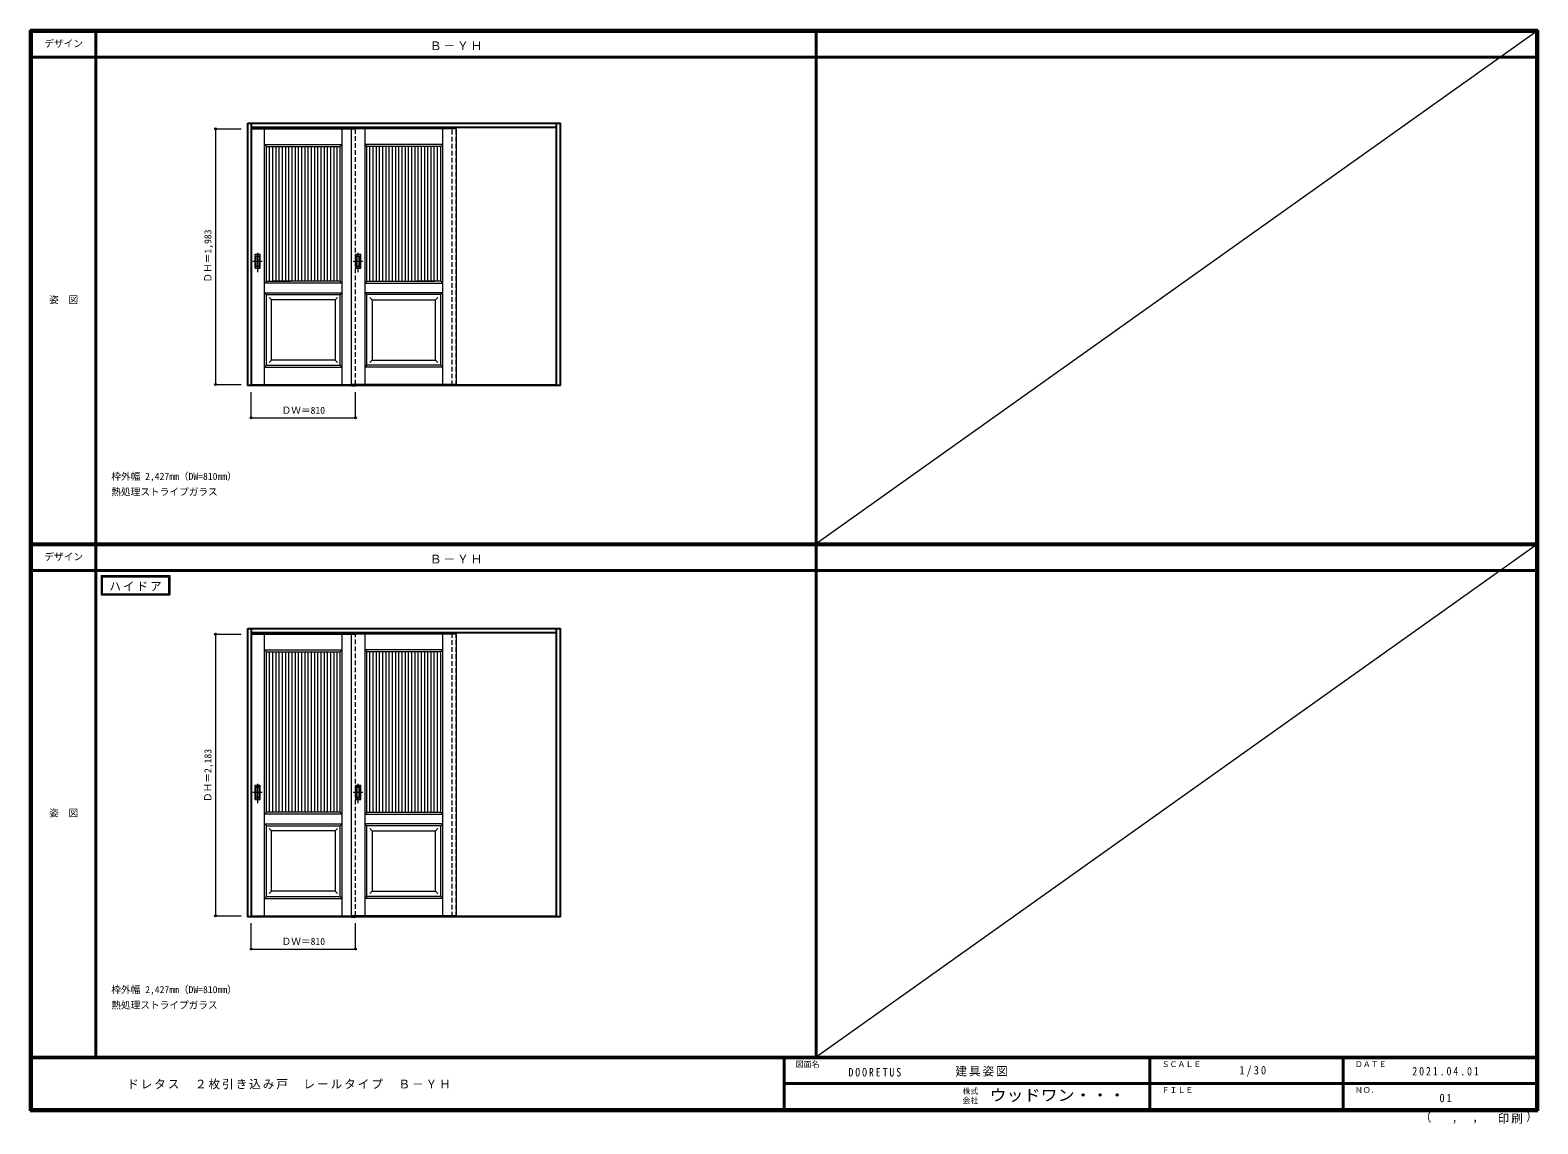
# Model space of a CAD drawing. Units: millimetres, scale not verified. Extents: x -6000 to 5700, y -4307 to 4175.
import ezdxf
from ezdxf.enums import TextEntityAlignment as Align

# ---------------------------------------------------------------- set-up
doc = ezdxf.new("R2010")
doc.units = ezdxf.units.MM
doc.header["$LTSCALE"] = 30
doc.header["$PDMODE"] = 32
doc.header["$PDSIZE"] = 15
doc.linetypes.add('CHAIN1', pattern=[8, 5, -1, 1, -1])
doc.linetypes.add('DASHED1', pattern=[1.8, 1.2, -0.6])
for name, color, linetype, lineweight in [('0-2_扉', 7, 'Continuous', 18), ('0-4_枠', 3, 'Continuous', 25), ('0-6_引手', 7, 'Continuous', 18), ('0-A_文字', 7, 'Continuous', 18), ('0-B_寸法', 4, 'Continuous', 9), ('0-C_ハッチ', 4, 'Continuous', 9), ('F-1_枠', 6, 'Continuous', 40), ('F-A_文字', 7, 'Continuous', 18)]:
    doc.layers.add(name, color=color, linetype=linetype, lineweight=lineweight)
doc.styles.add('ＭＳ ゴシック', font='')
doc.styles.get('ＭＳ ゴシック').set_extended_font_data('MS Gothic')

msp = doc.modelspace()

# ---------------------------------------------------------------- linework, layer by layer
at = {"layer": '0-2_扉', "color": 4, "linetype": 'DASHED1', "lineweight": 9}
for p, q in [((-4285, 3409), (-4285, 1426)), ((-4282, 3409), (-4285, 3409)), ((-3475, 1426), (-3475, 3409)), ((-2725, 1421), (-2725, 3423)), ((-2695, 1421), (-2695, 3423)), ((-4282, 1426), (-4285, 1426)), ((-4285, -510.25), (-4285, -2693.25)), ((-4282, -510.25), (-4285, -510.25)), ((-4282, -2693.25), (-4285, -2693.25))]:
    msp.add_line(p, q, dxfattribs=at)
at = {"layer": '0-2_扉'}
for p, q in [((-4282, 3409), (-3475, 3409)), ((-4181.5, 1426), (-4181.5, 3409)), ((-3578.5, 1426), (-3578.5, 3409)), ((-3505, 3409), (-3475, 3409)), ((-3505, 1426), (-3505, 3409)), ((-2695, 3409), (-3505, 3409)), ((-3401.5, 1426), (-3401.5, 3409)), ((-2798.5, 1426), (-2798.5, 3409)), ((-4181.5, 3289), (-4166.5, 3274)), ((-2798.5, 3289), (-2813.5, 3274)), ((-4166.5, 2360.24), (-4166.5, 3274)), ((-4166.5, 3274), (-3593.5, 3274)), ((-3593.5, 2229), (-3593.5, 3274)), ((-3386.5, 2229), (-3386.5, 3274)), ((-2813.5, 3274), (-3386.5, 3274)), ((-2813.5, 2360.24), (-2813.5, 3274)), ((-4166.31, 3091), (-4166.5, 3091)), ((-2813.69, 3091), (-2813.5, 3091)), ((-4166.5, 2229), (-4166.5, 2371.05)), ((-2813.5, 2229), (-2813.5, 2371.05)), ((-4181.5, 2214), (-4166.5, 2229)), ((-4166.5, 2229), (-3977.5, 2229)), ((-3593.5, 2229), (-4121.5, 2229)), ((-3386.5, 2229), (-2858.5, 2229)), ((-2813.5, 2229), (-3002.5, 2229)), ((-2798.5, 2214), (-2813.5, 2229)), ((-4181.5, 2139), (-4166.5, 2124)), ((-4181.5, 2139), (-3578.5, 2139)), ((-4166.5, 1576), (-4166.5, 2124)), ((-3593.5, 1576), (-3593.5, 2124)), ((-2798.5, 2139), (-3401.5, 2139)), ((-3386.5, 1576), (-3386.5, 2124)), ((-2798.5, 2139), (-2813.5, 2124)), ((-2813.5, 1576), (-2813.5, 2124)), ((-4126.46, 2084), (-4144.14, 2101.68)), ((-3633.5, 2084), (-4126.5, 2084)), ((-4126.5, 1616), (-4126.5, 2084)), ((-3633.5, 2084), (-3615.82, 2101.68)), ((-3633.5, 2084), (-3633.5, 1616)), ((-3346.5, 2084), (-3364.18, 2101.68)), ((-3346.5, 2084), (-2853.5, 2084)), ((-3346.5, 2084), (-3346.5, 1616)), ((-2853.54, 2084), (-2835.86, 2101.68)), ((-2853.5, 1616), (-2853.5, 2084)), ((-4166.5, 1576), (-4181.5, 1561)), ((-4181.5, 1561), (-3578.5, 1561)), ((-4126.5, 1616), (-4144.18, 1598.32)), ((-4126.5, 1616), (-4126.5, 1617.43)), ((-3633.5, 1616), (-4126.5, 1616)), ((-3633.5, 1616), (-3615.82, 1598.32)), ((-2798.5, 1561), (-3401.5, 1561)), ((-3346.5, 1616), (-3364.18, 1598.32)), ((-3346.5, 1616), (-2853.5, 1616)), ((-2853.5, 1616), (-2853.5, 1617.43)), ((-2853.5, 1616), (-2835.82, 1598.32)), ((-2813.5, 1576), (-2798.5, 1561)), ((-4282, 1426), (-3475, 1426)), ((-3505, 1426), (-3475, 1426)), ((-4282, -510.25), (-3475, -510.25)), ((-4181.5, -2693.25), (-4181.5, -510.25)), ((-3578.5, -2693.25), (-3578.5, -510.25)), ((-3505, -510.25), (-3475, -510.25)), ((-3505, -2693.25), (-3505, -510.25)), ((-2695, -510.25), (-3505, -510.25)), ((-3401.5, -2693.25), (-3401.5, -510.25)), ((-2798.5, -2693.25), (-2798.5, -510.25)), ((-4181.5, -630.25), (-4166.5, -645.25)), ((-4166.5, -645.25), (-3593.5, -645.25)), ((-4166.5, -1890.25), (-4166.5, -645.25)), ((-3593.5, -1890.25), (-3593.5, -645.25)), ((-2813.5, -645.25), (-3386.5, -645.25)), ((-3386.5, -1890.25), (-3386.5, -645.25)), ((-2798.5, -630.25), (-2813.5, -645.25)), ((-2813.5, -1890.25), (-2813.5, -645.25)), ((-4166.31, -828.25), (-4166.5, -828.25)), ((-2813.69, -828.25), (-2813.5, -828.25)), ((-4181.5, -1905.25), (-4166.5, -1890.25)), ((-4181.5, -1980.25), (-4166.5, -1995.25)), ((-4181.5, -1980.25), (-3578.5, -1980.25)), ((-3593.5, -1890.25), (-4166.5, -1890.25)), ((-2798.5, -1980.25), (-3401.5, -1980.25)), ((-3386.5, -1890.25), (-2813.5, -1890.25)), ((-2798.5, -1905.25), (-2813.5, -1890.25)), ((-2798.5, -1980.25), (-2813.5, -1995.25)), ((-4166.5, -2543.25), (-4166.5, -1995.25)), ((-4126.46, -2035.25), (-4144.14, -2017.57)), ((-3633.5, -2035.25), (-4126.5, -2035.25)), ((-4126.5, -2503.25), (-4126.5, -2035.25)), ((-3633.5, -2035.25), (-3615.82, -2017.57)), ((-3633.5, -2035.25), (-3633.5, -2503.25)), ((-3593.5, -2543.25), (-3593.5, -1995.25)), ((-3386.5, -2543.25), (-3386.5, -1995.25)), ((-3346.5, -2035.25), (-3364.18, -2017.57)), ((-3346.5, -2035.25), (-2853.5, -2035.25)), ((-3346.5, -2035.25), (-3346.5, -2503.25)), ((-2853.54, -2035.25), (-2835.86, -2017.57)), ((-2853.5, -2503.25), (-2853.5, -2035.25)), ((-2813.5, -2543.25), (-2813.5, -1995.25)), ((-4166.5, -2543.25), (-4181.5, -2558.25)), ((-4181.5, -2558.25), (-3578.5, -2558.25)), ((-4126.5, -2503.25), (-4144.18, -2520.93)), ((-4126.5, -2503.25), (-4126.5, -2501.82)), ((-3633.5, -2503.25), (-4126.5, -2503.25)), ((-3633.5, -2503.25), (-3615.82, -2520.93)), ((-2798.5, -2558.25), (-3401.5, -2558.25)), ((-3346.5, -2503.25), (-3364.18, -2520.93)), ((-3346.5, -2503.25), (-2853.5, -2503.25)), ((-2853.5, -2503.25), (-2853.5, -2501.82)), ((-2853.5, -2503.25), (-2835.82, -2520.93)), ((-2813.5, -2543.25), (-2798.5, -2558.25)), ((-4282, -2693.25), (-3475, -2693.25)), ((-3505, -2693.25), (-3475, -2693.25))]:
    msp.add_line(p, q, dxfattribs=at)
at = {"layer": '0-2_扉', "color": 3, "lineweight": 25}
msp.add_line((-3505, 1418), (-3475, 1418), dxfattribs=at)
at = {"layer": '0-2_扉'}
for points in [[(-2695, 3409), (-2695, 1426), (-3505, 1426)], [(-4181.5, 3289), (-3578.5, 3289), (-3593.5, 3274)], [(-2798.5, 3289), (-3401.5, 3289), (-3386.5, 3274)], [(-3593.5, 2229), (-3578.5, 2214), (-4181.5, 2214)], [(-3386.5, 2229), (-3401.5, 2214), (-2798.5, 2214)], [(-4166.5, 2124), (-3593.5, 2124), (-3578.5, 2139)], [(-2813.5, 2124), (-3386.5, 2124), (-3401.5, 2139)], [(-4166.5, 1576), (-3593.5, 1576), (-3578.5, 1561)], [(-2813.5, 1576), (-3386.5, 1576), (-3401.5, 1561)], [(-2695, -510.25), (-2695, -2693.25), (-3505, -2693.25)], [(-4181.5, -630.25), (-3578.5, -630.25), (-3593.5, -645.25)], [(-2798.5, -630.25), (-3401.5, -630.25), (-3386.5, -645.25)], [(-3593.5, -1890.25), (-3578.5, -1905.25), (-4181.5, -1905.25)], [(-4166.5, -1995.25), (-3593.5, -1995.25), (-3578.5, -1980.25)], [(-3386.5, -1890.25), (-3401.5, -1905.25), (-2798.5, -1905.25)], [(-2813.5, -1995.25), (-3386.5, -1995.25), (-3401.5, -1980.25)], [(-4166.5, -2543.25), (-3593.5, -2543.25), (-3578.5, -2558.25)], [(-2813.5, -2543.25), (-3386.5, -2543.25), (-3401.5, -2558.25)]]:
    msp.add_lwpolyline(points, dxfattribs=at)
at = {"layer": '0-4_枠'}
for p, q in [((-4312, 3453), (-1885, 3453)), ((-4282, 1418), (-4282, 3453)), ((-4282, 3423), (-1915, 3423)), ((-1915, 1418), (-1915, 3453)), ((-1885, 1418), (-1885, 3453)), ((-1915, 1421), (-4282, 1421)), ((-1915, 1418), (-4282, 1418)), ((-1885, 1418), (-1915, 1418)), ((-4312, -466.25), (-1885, -466.25)), ((-4282, -2701.25), (-4282, -466.25)), ((-1915, -2701.25), (-1915, -466.25)), ((-1885, -2701.25), (-1885, -466.25)), ((-4282, -496.25), (-1915, -496.25)), ((-1915, -2698.25), (-4282, -2698.25)), ((-1915, -2701.25), (-4282, -2701.25)), ((-3505, -2701.25), (-3475, -2701.25)), ((-1885, -2701.25), (-1915, -2701.25))]:
    msp.add_line(p, q, dxfattribs=at)
at = {"layer": '0-4_枠', "color": 4, "linetype": 'DASHED1', "lineweight": 9}
for p, q in [((-3475, -2693.25), (-3475, -510.25)), ((-2725, -2698.25), (-2725, -496.25)), ((-2695, -2698.25), (-2695, -496.25))]:
    msp.add_line(p, q, dxfattribs=at)
at = {"layer": '0-4_枠'}
for points in [[(-4282, 1418), (-4312, 1418), (-4312, 3453)], [(-4282, -2701.25), (-4312, -2701.25), (-4312, -466.25)]]:
    msp.add_lwpolyline(points, dxfattribs=at)
at = {"layer": '0-6_引手', "linetype": 'CHAIN1'}
for p, q in [((-4234, 2298.27), (-4234, 2469.12)), ((-3454, 2298.27), (-3454, 2469.12)), ((-4272.07, 2383.5), (-4199.56, 2383.5)), ((-3492.07, 2383.5), (-3419.56, 2383.5)), ((-4272.07, -1735.75), (-4199.56, -1735.75)), ((-4234, -1820.98), (-4234, -1650.13)), ((-3492.07, -1735.75), (-3419.56, -1735.75)), ((-3454, -1820.98), (-3454, -1650.13))]:
    msp.add_line(p, q, dxfattribs=at)
at = {"layer": '0-6_引手'}
for p, q in [((-4253, 2438.5), (-4215, 2438.5)), ((-4253, 2328.5), (-4253, 2438.5)), ((-4246.5, 2422.5), (-4221.5, 2422.5)), ((-4246.5, 2344.5), (-4246.5, 2422.5)), ((-4246.5, 2344.5), (-4221.5, 2344.5)), ((-4221.5, 2344.5), (-4221.5, 2422.5)), ((-4215, 2328.5), (-4215, 2438.5)), ((-3473, 2438.5), (-3435, 2438.5)), ((-3473, 2328.5), (-3473, 2438.5)), ((-3466.5, 2422.5), (-3441.5, 2422.5)), ((-3466.5, 2344.5), (-3466.5, 2422.5)), ((-3466.5, 2344.5), (-3441.5, 2344.5)), ((-3441.5, 2344.5), (-3441.5, 2422.5)), ((-3435, 2328.5), (-3435, 2438.5)), ((-4253, 2328.5), (-4215, 2328.5)), ((-3473, 2328.5), (-3435, 2328.5)), ((-4253, -1680.75), (-4215, -1680.75)), ((-4253, -1790.75), (-4253, -1680.75)), ((-4246.5, -1696.75), (-4221.5, -1696.75)), ((-4246.5, -1774.75), (-4246.5, -1696.75)), ((-4221.5, -1774.75), (-4221.5, -1696.75)), ((-4215, -1790.75), (-4215, -1680.75)), ((-3473, -1680.75), (-3435, -1680.75)), ((-3473, -1790.75), (-3473, -1680.75)), ((-3466.5, -1696.75), (-3441.5, -1696.75)), ((-3466.5, -1774.75), (-3466.5, -1696.75)), ((-3441.5, -1774.75), (-3441.5, -1696.75)), ((-3435, -1790.75), (-3435, -1680.75)), ((-4253, -1790.75), (-4215, -1790.75)), ((-4246.5, -1774.75), (-4221.5, -1774.75)), ((-3473, -1790.75), (-3435, -1790.75)), ((-3466.5, -1774.75), (-3441.5, -1774.75))]:
    msp.add_line(p, q, dxfattribs=at)
at = {"layer": '0-6_引手', "linetype": 'DASHED1'}
for p, q in [((-4218, 2332.5), (-4218, 2434.5)), ((-3438, 2332.5), (-3438, 2434.5)), ((-4250, 2332.5), (-4218, 2332.5)), ((-3470, 2332.5), (-3438, 2332.5)), ((-4218, -1786.75), (-4218, -1684.75)), ((-3438, -1786.75), (-3438, -1684.75)), ((-4250, -1786.75), (-4218, -1786.75)), ((-3470, -1786.75), (-3438, -1786.75))]:
    msp.add_line(p, q, dxfattribs=at)
for points in [[(-4250, 2332.5), (-4250, 2434.5), (-4218, 2434.5)], [(-3470, 2332.5), (-3470, 2434.5), (-3438, 2434.5)], [(-4250, -1786.75), (-4250, -1684.75), (-4218, -1684.75)], [(-3470, -1786.75), (-3470, -1684.75), (-3438, -1684.75)]]:
    msp.add_lwpolyline(points, dxfattribs=at)
at = {"layer": '0-A_文字'}
for p, q in [((-5450, -55.5), (-5450, -205.5)), ((-5440, -65.5), (-4925.67, -65.5)), ((-4925.67, -65.5), (-4925.67, -195.5)), ((-5450, -205.5), (-4915.67, -205.5))]:
    msp.add_line(p, q, dxfattribs=at)
for points in [[(-5450, -55.5), (-4915.67, -55.5), (-4915.67, -205.5)], [(-5440, -65.5), (-5440, -195.5), (-4925.67, -195.5)]]:
    msp.add_lwpolyline(points, dxfattribs=at)
at = {"layer": '0-B_寸法'}
for p, q in [((-4562, 3409), (-4362, 3409)), ((-4562, 3409), (-4562, 1426)), ((-4562, 1426), (-4362, 1426)), ((-4285, 1168), (-4285, 1368)), ((-3475, 1168), (-3475, 1368)), ((-4285, 1168), (-3475, 1168)), ((-4562, -510.25), (-4362, -510.25)), ((-4562, -510.25), (-4562, -2693.25)), ((-4562, -2693.25), (-4362, -2693.25)), ((-4285, -2951.25), (-4285, -2751.25)), ((-3475, -2951.25), (-3475, -2751.25)), ((-4285, -2951.25), (-3475, -2951.25))]:
    msp.add_line(p, q, dxfattribs=at)
at = {"layer": '0-B_寸法', "color": 7}
for p in [(-4562, 3409), (-4562, 1426), (-4285, 1168), (-3475, 1168), (-4562, -510.25), (-4562, -2693.25), (-4285, -2951.25), (-3475, -2951.25)]:
    msp.add_point(p, dxfattribs=at)
at = {"layer": '0-C_ハッチ'}
for p, q in [((-4141.5, 2229), (-4141.5, 3274)), ((-4116.5, 2229), (-4116.5, 3274)), ((-4091.5, 2229), (-4091.5, 3274)), ((-4066.5, 2229), (-4066.5, 3274)), ((-4041.5, 2229), (-4041.5, 3274)), ((-4016.5, 2229), (-4016.5, 3274)), ((-3991.5, 2229), (-3991.5, 3274)), ((-3966.5, 2229), (-3966.5, 3274)), ((-3941.5, 2229), (-3941.5, 3274)), ((-3916.5, 2229), (-3916.5, 3274)), ((-3891.5, 2229), (-3891.5, 3274)), ((-3866.5, 2229), (-3866.5, 3274)), ((-3841.5, 2229), (-3841.5, 3274)), ((-3816.5, 2229), (-3816.5, 3274)), ((-3791.5, 2229), (-3791.5, 3274)), ((-3766.5, 2229), (-3766.5, 3274)), ((-3741.5, 2229), (-3741.5, 3274)), ((-3716.5, 2229), (-3716.5, 3274)), ((-3691.5, 2229), (-3691.5, 3274)), ((-3666.5, 2229), (-3666.5, 3274)), ((-3641.5, 2229), (-3641.5, 3274)), ((-3616.5, 2229), (-3616.5, 3274)), ((-3363.5, 2229), (-3363.5, 3274)), ((-3338.5, 2229), (-3338.5, 3274)), ((-3313.5, 2229), (-3313.5, 3274)), ((-3288.5, 2229), (-3288.5, 3274)), ((-3263.5, 2229), (-3263.5, 3274)), ((-3238.5, 2229), (-3238.5, 3274)), ((-3213.5, 2229), (-3213.5, 3274)), ((-3188.5, 2229), (-3188.5, 3274)), ((-3163.5, 2229), (-3163.5, 3274)), ((-3138.5, 2229), (-3138.5, 3274)), ((-3113.5, 2229), (-3113.5, 3274)), ((-3088.5, 2229), (-3088.5, 3274)), ((-3063.5, 2229), (-3063.5, 3274)), ((-3038.5, 2229), (-3038.5, 3274)), ((-3013.5, 2229), (-3013.5, 3274)), ((-2988.5, 2229), (-2988.5, 3274)), ((-2963.5, 2229), (-2963.5, 3274)), ((-2938.5, 2229), (-2938.5, 3274)), ((-2913.5, 2229), (-2913.5, 3274)), ((-2888.5, 2229), (-2888.5, 3274)), ((-2863.5, 2229), (-2863.5, 3274)), ((-2838.5, 2229), (-2838.5, 3274)), ((-4141.5, -1890.25), (-4141.5, -645.25)), ((-4116.5, -1890.25), (-4116.5, -645.25)), ((-4091.5, -1890.25), (-4091.5, -645.25)), ((-4066.5, -1890.25), (-4066.5, -645.25)), ((-4041.5, -1890.25), (-4041.5, -645.25)), ((-4016.5, -1890.25), (-4016.5, -645.25)), ((-3991.5, -1890.25), (-3991.5, -645.25)), ((-3966.5, -1890.25), (-3966.5, -645.25)), ((-3941.5, -1890.25), (-3941.5, -645.25)), ((-3916.5, -1890.25), (-3916.5, -645.25)), ((-3891.5, -1890.25), (-3891.5, -645.25)), ((-3866.5, -1890.25), (-3866.5, -645.25)), ((-3841.5, -1890.25), (-3841.5, -645.25)), ((-3816.5, -1890.25), (-3816.5, -645.25)), ((-3791.5, -1890.25), (-3791.5, -645.25)), ((-3766.5, -1890.25), (-3766.5, -645.25)), ((-3741.5, -1890.25), (-3741.5, -645.25)), ((-3716.5, -1890.25), (-3716.5, -645.25)), ((-3691.5, -1890.25), (-3691.5, -645.25)), ((-3666.5, -1890.25), (-3666.5, -645.25)), ((-3641.5, -1890.25), (-3641.5, -645.25)), ((-3616.5, -1890.25), (-3616.5, -645.25)), ((-3363.5, -1890.25), (-3363.5, -645.25)), ((-3338.5, -1890.25), (-3338.5, -645.25)), ((-3313.5, -1890.25), (-3313.5, -645.25)), ((-3288.5, -1890.25), (-3288.5, -645.25)), ((-3263.5, -1890.25), (-3263.5, -645.25)), ((-3238.5, -1890.25), (-3238.5, -645.25)), ((-3213.5, -1890.25), (-3213.5, -645.25)), ((-3188.5, -1890.25), (-3188.5, -645.25)), ((-3163.5, -1890.25), (-3163.5, -645.25)), ((-3138.5, -1890.25), (-3138.5, -645.25)), ((-3113.5, -1890.25), (-3113.5, -645.25)), ((-3088.5, -1890.25), (-3088.5, -645.25)), ((-3063.5, -1890.25), (-3063.5, -645.25)), ((-3038.5, -1890.25), (-3038.5, -645.25)), ((-3013.5, -1890.25), (-3013.5, -645.25)), ((-2988.5, -1890.25), (-2988.5, -645.25)), ((-2963.5, -1890.25), (-2963.5, -645.25)), ((-2938.5, -1890.25), (-2938.5, -645.25)), ((-2913.5, -1890.25), (-2913.5, -645.25)), ((-2888.5, -1890.25), (-2888.5, -645.25)), ((-2863.5, -1890.25), (-2863.5, -645.25)), ((-2838.5, -1890.25), (-2838.5, -645.25))]:
    msp.add_line(p, q, dxfattribs=at)
at = {"layer": 'F-1_枠'}
for p, q in [((-6000, 4175), (5700, 4175)), ((-6000, 4175), (-6000, -4205)), ((-6000, 4170), (5700, 4170)), ((-6000, 4165), (5700, 4165)), ((-5995, 4175), (-5995, -4205)), ((-5990, 4175), (-5990, -4205)), ((-5490, 4175), (-5490, -3790)), ((100, -3790), (100, 4175)), ((5690, 4175), (5690, -4205)), ((5695, 4175), (5695, -4205)), ((5700, 4175), (5700, -4205)), ((-6000, 3965), (5700, 3965)), ((-6000, 190.5), (5700, 190.5)), ((-6000, 187.5), (5700, 187.5)), ((-6000, 184.5), (5700, 184.5)), ((-6000, -15.5), (5700, -15.5)), ((5700, -3790), (-6000, -3790)), ((5700, -3795), (-6000, -3795)), ((-150, -3795), (-150, -4195)), ((2690, -3795), (2690, -4195)), ((4190, -3795), (4190, -4195)), ((-150, -3995), (5690, -3995.01)), ((5700, -4195), (-6000, -4195)), ((5700, -4200), (-6000, -4200)), ((5700, -4205), (-6000, -4205))]:
    msp.add_line(p, q, dxfattribs=at)
at = {"layer": 'F-A_文字'}
for p, q in [((5690, 4165), (100, 190.5)), ((5690, 184.5), (100, -3790))]:
    msp.add_line(p, q, dxfattribs=at)

# ---------------------------------------------------------------- texts
at = {"layer": '0-A_文字', "style": 'ＭＳ ゴシック'}
for s, p in [('枠外幅 2,427mm（DW=810mm）', (-5370, 670.5)), ('熱処理ストライプガラス', (-5370, 550.5)), ('枠外幅 2,427mm（DW=810mm）', (-5370, -3310)), ('熱処理ストライプガラス', (-5370, -3430))]:
    msp.add_text(s, height=54.99, dxfattribs=at).set_placement(p, align=Align.BOTTOM_LEFT)
at = {"layer": '0-A_文字', "char_height": 65.98, "attachment_point": 7, "style": 'ＭＳ ゴシック'}
for s, insert in [('\\T1.17;Ｂ－ＹＨ', (-2897.5, 4020)), ('\\T1.17;Ｂ－ＹＨ', (-2897.5, 39.5)), ('\\T1.17;ハイドア', (-5385.34, -175.5))]:
    msp.add_mtext(s, dxfattribs=dict(at, insert=insert))
at = {"layer": '0-B_寸法', "color": 7, "style": 'ＭＳ ゴシック'}
for s, p in [('ＤＨ＝1,983', (-4577, 2217.25)), ('ＤＨ＝2,183', (-4577, -1811.25))]:
    msp.add_text(s, height=54.99, rotation=90, dxfattribs=at).set_placement(p, align=Align.BOTTOM_LEFT)
for p in [(-4048.75, 1183), (-4048.75, -2936.25)]:
    msp.add_text('ＤＷ＝810', height=54.99, dxfattribs=at).set_placement(p, align=Align.BOTTOM_LEFT)
at = {"layer": 'F-A_文字', "style": 'ＭＳ ゴシック'}
for s, height, p in [('デザイン', 54.99, (-5890, 4027.5)), ('姿\u3000図', 54.99, (-5852.5, 2040.25)), ('デザイン', 54.99, (-5890, 47)), ('姿\u3000図', 54.99, (-5852.5, -1940.25)), ('図面名', 43.99, (-60, -3880)), ('ＳＣＡＬＥ', 43.99, (2780, -3880)), ('ＤＡＴＥ', 43.99, (4280, -3880)), ('株式', 43.99, (1235, -4089)), ('ＦＩＬＥ', 43.99, (2780, -4080)), ('ＮＯ．', 43.99, (4280, -4080)), ('会社', 43.99, (1235, -4161)), ('（', 65.98, (4784.03, -4308.31)), ('）', 65.98, (5608.4, -4304.13)), (',', 65.98, (5031.28, -4308.31)), (',', 65.98, (5190.2, -4305.53))]:
    msp.add_text(s, height=height, dxfattribs=at).set_placement(p, align=Align.BOTTOM_LEFT)
at = {"layer": 'F-A_文字', "style": 'ＭＳ ゴシック', "width": 1.1}
msp.add_text('ウッドワン・・・', height=87.98, dxfattribs=at).set_placement((1445, -4155), align=Align.BOTTOM_LEFT)
at = {"layer": 'F-A_文字', "char_height": 65.98, "attachment_point": 7, "style": 'ＭＳ ゴシック'}
for s, insert in [('\\T1.17;建具姿図', (1180.42, -3940)), ('\\T1.38;\\W0.9;1/30', (3383.75, -3940)), ('\\T1.17;ドレタス\u3000２枚引き込み戸\u3000レールタイプ\u3000Ｂ－ＹＨ', (-5247.55, -4040)), ('\\T1.39;\\W0.85;DOORETUS', (350, -3940.79)), ('\\T1.39;\\W0.85;2021.04.01', (4726.25, -3932.5)), ('\\T1.36;\\W0.9;01', (4936.25, -4140)), ('\\T1.17;印刷', (5388.15, -4306.92))]:
    msp.add_mtext(s, dxfattribs=dict(at, insert=insert))

doc.saveas('drawing.dxf')
